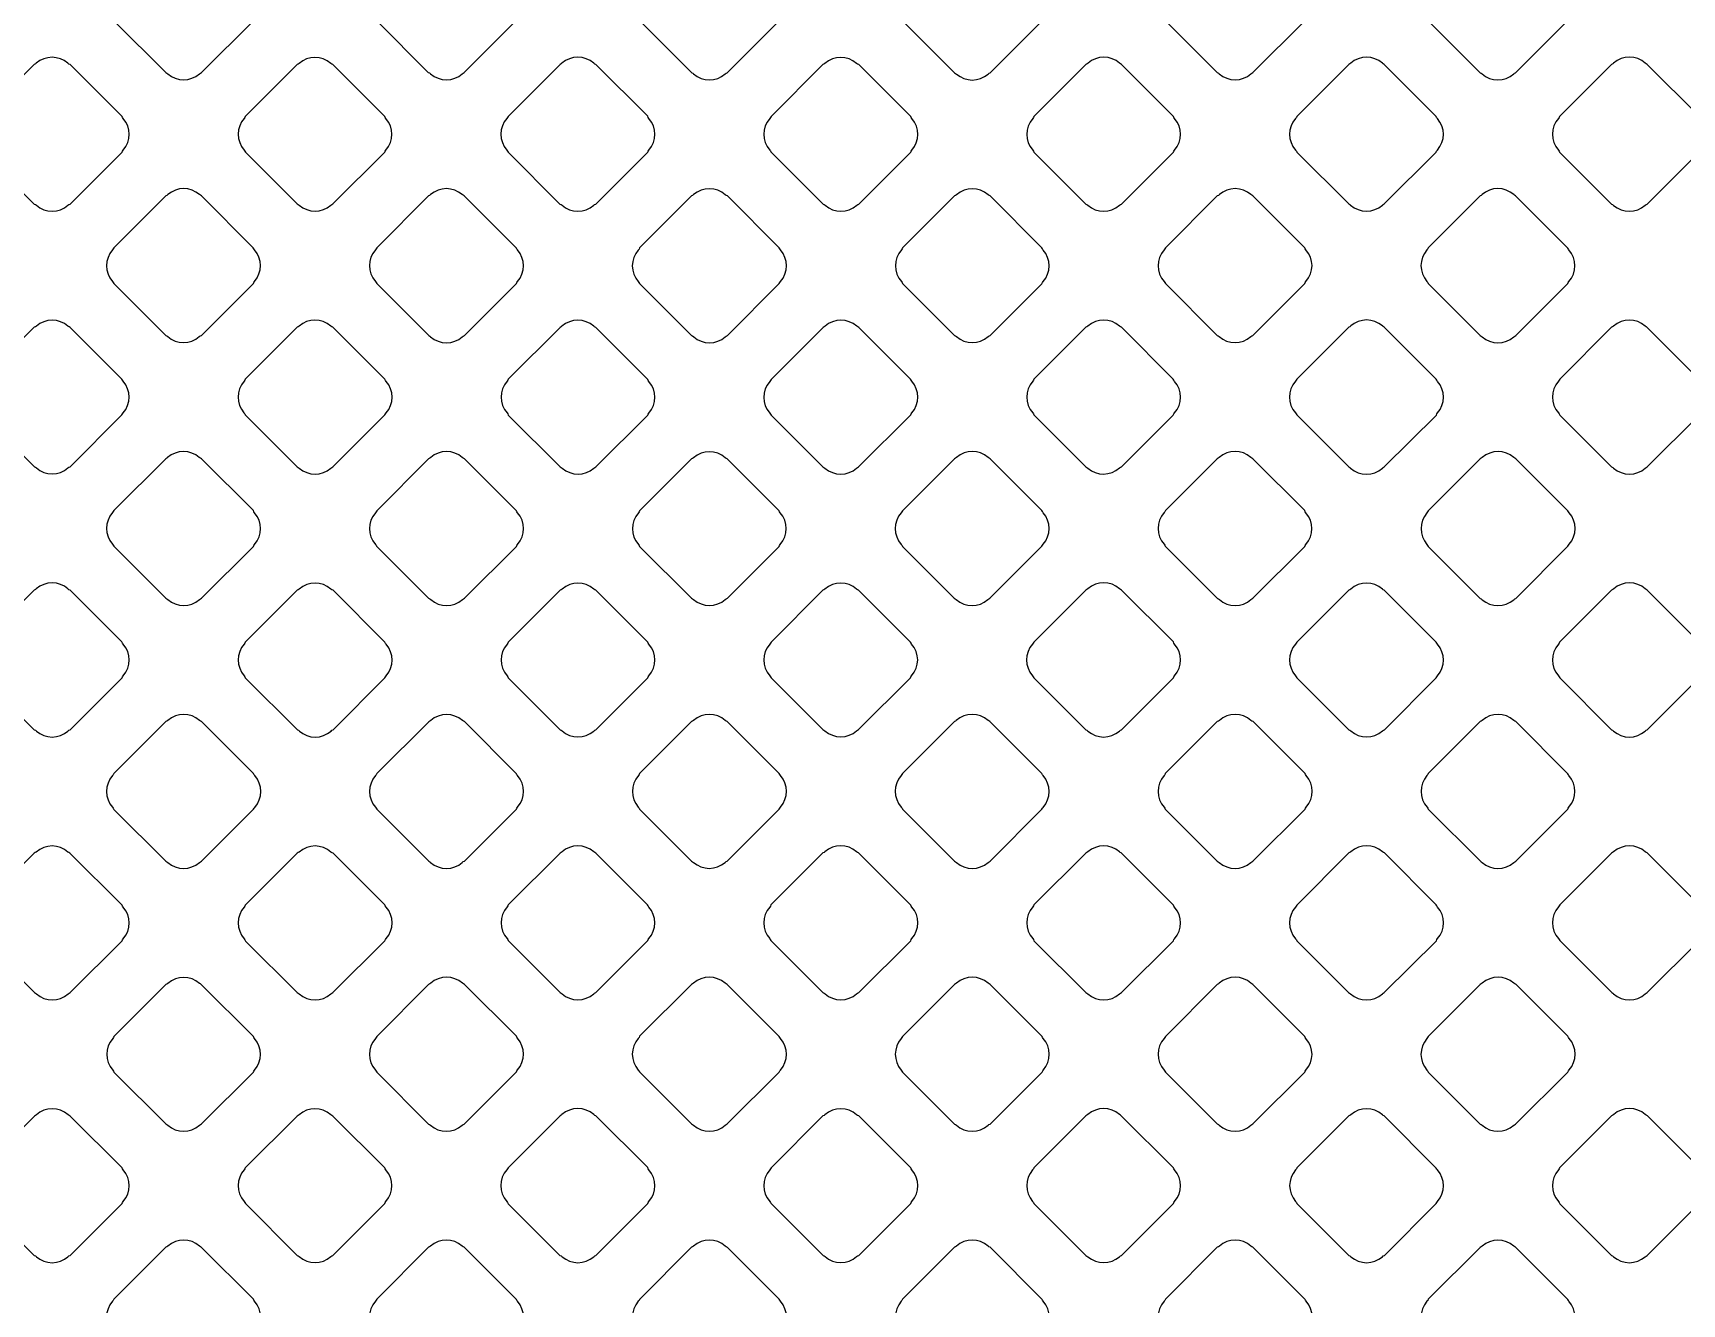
# Model space of a CAD drawing. Extents: x 0 to 248, y 0 to 175.
# Drawn here: x 87.595 to 88.947, y 137.722 to 138.764 of the extents above; entities that cross this region are included whole.
import ezdxf

# ---------------------------------------------------------------- set-up
doc = ezdxf.new("R2010")
doc.units = 0
doc.layers.add('gbr-dxf', color=7, linetype='Continuous')

msp = doc.modelspace()

# ---------------------------------------------------------------- linework, layer by layer
at = {"layer": 'gbr-dxf', "linetype": 'Continuous'}
for points in [[(87.6606, 138.7759, -0.10047), (87.6616, 138.7741), (87.7042, 138.7316, -0.096111), (87.7059, 138.7306, 0.37981), (87.7318, 138.7306, -0.095956), (87.7335, 138.7316), (87.776, 138.774, -0.096332), (87.7769, 138.7757, 0.37981), (87.7769, 138.8017, -0.096723), (87.776, 138.8033), (87.7331, 138.8461, -0.083681), (87.7317, 138.847, 0.379731), (87.7058, 138.847, -0.096458), (87.7041, 138.846), (87.6616, 138.8035, -0.096627), (87.6606, 138.8018, 0.379731)], [(87.8761, 138.7757, -0.095956), (87.8771, 138.774), (87.9194, 138.7317, -0.107817), (87.9213, 138.7306, 0.37981), (87.9473, 138.7306, -0.096625), (87.9489, 138.7316), (87.9915, 138.7742, -0.096111), (87.9925, 138.7759, 0.37981), (87.9925, 138.8018, -0.100399), (87.9915, 138.8036), (87.9491, 138.8459, -0.104691), (87.9473, 138.8469, 0.379731), (87.9214, 138.8469, -0.096723), (87.9197, 138.846), (87.8771, 138.8033, -0.096857), (87.8761, 138.8017, 0.379731)], [(88.0916, 138.7759, -0.087946), (88.0925, 138.7744), (88.1355, 138.7314, -0.083374), (88.1369, 138.7305, 0.379422), (88.1628, 138.7305, -0.096625), (88.1645, 138.7315), (88.2071, 138.7741, -0.096111), (88.208, 138.7758, 0.379451), (88.2081, 138.8017, -0.092029), (88.2071, 138.8033), (88.1644, 138.846, -0.096539), (88.1627, 138.847, 0.379249), (88.1368, 138.847, -0.096458), (88.1351, 138.846), (88.0926, 138.8035, -0.096627), (88.0916, 138.8018, 0.379357)], [(88.3071, 138.7757, -0.092348), (88.3081, 138.7741), (88.3509, 138.7313, -0.088202), (88.3524, 138.7304, 0.37981), (88.3784, 138.7304, -0.095956), (88.38, 138.7314), (88.4227, 138.7741, -0.096332), (88.4237, 138.7758, 0.37981), (88.4237, 138.8017, -0.087784), (88.4228, 138.8032), (88.38, 138.846, -0.092233), (88.3784, 138.847, 0.379731), (88.3524, 138.847, -0.096458), (88.3508, 138.846), (88.3081, 138.8033, -0.096627), (88.3071, 138.8017, 0.379731)], [(88.5228, 138.7757, -0.100399), (88.5238, 138.774), (88.5663, 138.7316, -0.096627), (88.5679, 138.7306, 0.37981), (88.5939, 138.7306, -0.096625), (88.5955, 138.7316), (88.638, 138.774, -0.096111), (88.639, 138.7757, 0.37981), (88.639, 138.8017, -0.096458), (88.638, 138.8033), (88.5954, 138.846, -0.083733), (88.5939, 138.8469, 0.379731), (88.568, 138.8469, -0.096723), (88.5663, 138.8459), (88.5238, 138.8034, -0.096857), (88.5228, 138.8017, 0.379731)], [(88.7382, 138.8017, 0.379249), (88.7382, 138.7757, -0.099964), (88.7392, 138.774), (88.7817, 138.7315, -0.096332), (88.7833, 138.7305, 0.37981), (88.8093, 138.7305, -0.096625), (88.8109, 138.7315), (88.8536, 138.7742, -0.096111), (88.8546, 138.7759, 0.379308), (88.8546, 138.8018, -0.096507), (88.8537, 138.8035), (88.8112, 138.846, -0.10077), (88.8094, 138.847, 0.379112), (88.7835, 138.847, -0.096259), (88.7818, 138.846), (88.7391, 138.8033, -0.096539)], [(87.5528, 138.6681, -0.100402), (87.5538, 138.6664), (87.5964, 138.6238, -0.096328), (87.5981, 138.6228, 0.379422), (87.624, 138.6228, -0.095956), (87.6257, 138.6238), (87.6683, 138.6664, -0.096332), (87.6693, 138.668, 0.379451), (87.6693, 138.694, -0.096614), (87.6683, 138.6956), (87.6257, 138.7382, -0.100442), (87.6239, 138.7392, 0.379249), (87.598, 138.7392, -0.096723), (87.5964, 138.7382), (87.5538, 138.6957, -0.096857), (87.5528, 138.6941, 0.379357)], [(87.7685, 138.6681, -0.103917), (87.7695, 138.6663), (87.8119, 138.6239, -0.10046), (87.8136, 138.6229, 0.37981), (87.8395, 138.6229, -0.096625), (87.8412, 138.6239), (87.8837, 138.6664, -0.096111), (87.8847, 138.668, 0.37981), (87.8847, 138.694, -0.09253), (87.8837, 138.6956), (87.8411, 138.7381, -0.096627), (87.8395, 138.7391, 0.379731), (87.8135, 138.7391, -0.096723), (87.8119, 138.7381), (87.7694, 138.6957, -0.096857), (87.7685, 138.694, 0.379731)], [(87.9838, 138.6681, -0.107922), (87.9849, 138.6662), (88.0273, 138.6238, -0.103673), (88.0291, 138.6228, 0.37889), (88.055, 138.6228, -0.096117), (88.0567, 138.6237), (88.0994, 138.6664, -0.095895), (88.1003, 138.668, 0.379201), (88.1003, 138.694, -0.104392), (88.0993, 138.6958), (88.0569, 138.7382, -0.107961), (88.055, 138.7392, 0.379731), (88.029, 138.7392, -0.096458), (88.0274, 138.7382), (87.9848, 138.6957, -0.096627), (87.9839, 138.694, 0.3795)], [(88.1994, 138.668, -0.083636), (88.2003, 138.6666), (88.2431, 138.6238, -0.096539), (88.2448, 138.6228, 0.379201), (88.2707, 138.6228, -0.095956), (88.2724, 138.6238), (88.3149, 138.6663, -0.096332), (88.3158, 138.6679, 0.379308), (88.3159, 138.6939, -0.095968), (88.3149, 138.6955), (88.2723, 138.7381, -0.100093), (88.2705, 138.7391, 0.37947), (88.2446, 138.7391, -0.096723), (88.2429, 138.7381), (88.2004, 138.6956, -0.096857), (88.1994, 138.694, 0.3795)], [(88.415, 138.6679, -0.096458), (88.416, 138.6663), (88.4585, 138.6237, -0.092289), (88.4601, 138.6228, 0.37981), (88.4861, 138.6228, -0.096625), (88.4877, 138.6237), (88.5303, 138.6663, -0.096111), (88.5313, 138.668, 0.37981), (88.5313, 138.694, -0.100399), (88.5303, 138.6957), (88.4877, 138.7383, -0.088207), (88.4862, 138.7392, 0.379731), (88.4603, 138.7392, -0.096723), (88.4586, 138.7382), (88.416, 138.6955, -0.096857), (88.415, 138.6939, 0.379731)], [(88.6305, 138.668, -0.10047), (88.6315, 138.6663), (88.674, 138.6239, -0.096111), (88.6756, 138.6229, 0.37981), (88.7016, 138.6229, -0.095956), (88.7032, 138.6239), (88.7457, 138.6663, -0.096332), (88.7467, 138.668, 0.37981), (88.7467, 138.694, -0.096723), (88.7457, 138.6956), (88.703, 138.7383, -0.083681), (88.7016, 138.7392, 0.379731), (88.6757, 138.7392, -0.096458), (88.674, 138.7382), (88.6315, 138.6957, -0.096627), (88.6305, 138.694, 0.379731)], [(88.8459, 138.6681, -0.103582), (88.8469, 138.6663), (88.8894, 138.6237, -0.100401), (88.8912, 138.6227, 0.379422), (88.9171, 138.6228, -0.095956), (88.9188, 138.6237), (88.9614, 138.6663, -0.096332), (88.9624, 138.668, 0.37981), (88.9624, 138.694, -0.108361), (88.9613, 138.6958), (88.9188, 138.7383, -0.096857), (88.9172, 138.7393, 0.379357), (88.8912, 138.7393, -0.096507), (88.8896, 138.7383), (88.8469, 138.6956, -0.096527), (88.8459, 138.694, 0.379)], [(87.6606, 138.5603, -0.096261), (87.6616, 138.5586), (87.7042, 138.516, -0.092398), (87.7058, 138.5151, 0.379465), (87.7317, 138.5151, -0.096625), (87.7334, 138.5161), (87.776, 138.5587, -0.096111), (87.7769, 138.5603, 0.37981), (87.7769, 138.5863, -0.100399), (87.7759, 138.588), (87.7334, 138.6306, -0.088207), (87.7319, 138.6315, 0.379731), (87.7059, 138.6315, -0.096723), (87.7042, 138.6305), (87.6616, 138.5879, -0.096627), (87.6606, 138.5862, 0.379297)], [(87.8761, 138.5603, -0.096625), (87.8771, 138.5587), (87.9198, 138.516, -0.092233), (87.9213, 138.515, 0.37981), (87.9473, 138.515, -0.095956), (87.949, 138.516), (87.9916, 138.5586, -0.096332), (87.9925, 138.5602, 0.37981), (87.9925, 138.5862, -0.084073), (87.9916, 138.5876), (87.9487, 138.6305, -0.088334), (87.9472, 138.6315, 0.379731), (87.9213, 138.6315, -0.096458), (87.9196, 138.6305), (87.8771, 138.5879, -0.096627), (87.8761, 138.5863, 0.379731)], [(88.0916, 138.5602, -0.095866), (88.0925, 138.5586), (88.1351, 138.516, -0.10771), (88.137, 138.515, 0.379422), (88.1629, 138.515, -0.095956), (88.1646, 138.516), (88.2072, 138.5586, -0.096332), (88.2081, 138.5602, 0.37981), (88.2081, 138.5862, -0.10047), (88.2071, 138.5879), (88.1647, 138.6304, -0.10399), (88.1629, 138.6314, 0.379357), (88.1369, 138.6315, -0.096507), (88.1353, 138.6305), (88.0926, 138.5878, -0.096527), (88.0916, 138.5861, 0.379)], [(88.3073, 138.5602, -0.09253), (88.3082, 138.5586), (88.3509, 138.516, -0.088207), (88.3524, 138.5151, 0.37981), (88.3784, 138.5151, -0.096625), (88.38, 138.516), (88.4225, 138.5585, -0.096111), (88.4235, 138.5602, 0.37981), (88.4235, 138.5861, -0.104293), (88.4225, 138.5879), (88.38, 138.6304, -0.092289), (88.3784, 138.6314, 0.379731), (88.3525, 138.6314, -0.096723), (88.3508, 138.6304), (88.3083, 138.5878, -0.096857), (88.3073, 138.5862, 0.379731)], [(88.5227, 138.5602, -0.096625), (88.5237, 138.5586), (88.5662, 138.516, -0.092233), (88.5678, 138.5151, 0.37981), (88.5938, 138.5151, -0.095956), (88.5954, 138.516), (88.638, 138.5587, -0.096332), (88.639, 138.5603, 0.37981), (88.639, 138.5863, -0.10047), (88.638, 138.588), (88.5954, 138.6306, -0.088202), (88.5939, 138.6315, 0.379731), (88.568, 138.6315, -0.096458), (88.5663, 138.6305), (88.5237, 138.5878, -0.096627), (88.5227, 138.5862, 0.379731)], [(88.7382, 138.5603, -0.096625), (88.7392, 138.5587), (88.7819, 138.516, -0.092233), (88.7834, 138.515, 0.37981), (88.8094, 138.515, -0.095956), (88.811, 138.516), (88.8536, 138.5586, -0.096332), (88.8546, 138.5602, 0.37981), (88.8546, 138.5862, -0.084073), (88.8537, 138.5876), (88.8108, 138.6305, -0.088334), (88.8093, 138.6315, 0.379731), (88.7833, 138.6315, -0.096458), (88.7817, 138.6305), (88.7392, 138.5879, -0.096627), (88.7382, 138.5863, 0.379731)], [(87.5529, 138.4785, 0.37947), (87.5529, 138.4525, -0.096458), (87.5539, 138.4509), (87.5965, 138.4083, -0.092289), (87.5981, 138.4074, 0.37981), (87.624, 138.4074, -0.096625), (87.6257, 138.4084), (87.6682, 138.4509, -0.096111), (87.6692, 138.4525, 0.379308), (87.6692, 138.4785, -0.100402), (87.6682, 138.4802), (87.6258, 138.5226, -0.104354), (87.624, 138.5236, 0.379), (87.5981, 138.5236, -0.09601), (87.5964, 138.5227), (87.5539, 138.4802, -0.096527)], [(87.7683, 138.4526, -0.100082), (87.7693, 138.4509), (87.812, 138.4082, -0.095895), (87.8136, 138.4073, 0.379011), (87.8395, 138.4073, -0.09601), (87.8412, 138.4082), (87.8838, 138.4509, -0.096227), (87.8848, 138.4525, 0.378952), (87.8848, 138.4784, -0.095968), (87.8838, 138.4801), (87.8412, 138.5227, -0.10077), (87.8395, 138.5237, 0.37947), (87.8135, 138.5237, -0.096458), (87.8119, 138.5227), (87.7693, 138.4802, -0.096857), (87.7684, 138.4785, 0.379297)], [(87.984, 138.4525, -0.104392), (87.985, 138.4508), (88.0275, 138.4083, -0.100151), (88.0292, 138.4073, 0.37981), (88.0552, 138.4073, -0.095956), (88.0568, 138.4082), (88.0993, 138.4507, -0.096332), (88.1003, 138.4524, 0.37981), (88.1003, 138.4783, -0.092523), (88.0993, 138.4799), (88.0567, 138.5226, -0.096857), (88.055, 138.5236, 0.379731), (88.029, 138.5236, -0.096458), (88.0274, 138.5226), (87.985, 138.4802, -0.096627), (87.984, 138.4785, 0.379731)], [(88.1994, 138.4523, -0.095956), (88.2004, 138.4507), (88.2428, 138.4083, -0.107817), (88.2446, 138.4073, 0.37981), (88.2706, 138.4073, -0.096625), (88.2722, 138.4083), (88.3149, 138.4509, -0.096111), (88.3158, 138.4525, 0.37981), (88.3158, 138.4785, -0.100399), (88.3148, 138.4802), (88.2725, 138.5226, -0.104691), (88.2707, 138.5236, 0.379731), (88.2447, 138.5236, -0.096723), (88.2431, 138.5226), (88.2004, 138.48, -0.096857), (88.1994, 138.4783, 0.379731)], [(88.415, 138.4525, -0.092052), (88.4159, 138.451), (88.4586, 138.4083, -0.087865), (88.4601, 138.4073, 0.379422), (88.4861, 138.4074, -0.096625), (88.4877, 138.4083), (88.5302, 138.4508, -0.096111), (88.5312, 138.4525, 0.379451), (88.5312, 138.4784, -0.104473), (88.5302, 138.4802), (88.4877, 138.5227, -0.092187), (88.4861, 138.5237, 0.379249), (88.4602, 138.5237, -0.096458), (88.4585, 138.5227), (88.416, 138.4801, -0.096627), (88.415, 138.4785, 0.379357)], [(88.6304, 138.4525, -0.096625), (88.6314, 138.4509), (88.6741, 138.4082, -0.092233), (88.6756, 138.4072, 0.37981), (88.7016, 138.4072, -0.095956), (88.7032, 138.4082), (88.7459, 138.4508, -0.096332), (88.7468, 138.4525, 0.37981), (88.7468, 138.4784, -0.10047), (88.7458, 138.4802), (88.7031, 138.5229, -0.088202), (88.7016, 138.5238, 0.379731), (88.6757, 138.5238, -0.096458), (88.674, 138.5228), (88.6314, 138.4801, -0.096627), (88.6304, 138.4785, 0.379731)], [(88.846, 138.4525, -0.100588), (88.847, 138.4508), (88.8896, 138.4082, -0.096539), (88.8912, 138.4073, 0.378934), (88.9172, 138.4073, -0.095612), (88.9188, 138.4082), (88.9614, 138.4508, -0.095701), (88.9623, 138.4524, 0.378847), (88.9623, 138.4783, -0.096614), (88.9613, 138.48), (88.9185, 138.5228, -0.083549), (88.9171, 138.5237, 0.379249), (88.8912, 138.5237, -0.096723), (88.8895, 138.5227), (88.847, 138.4801, -0.096857), (88.846, 138.4785, 0.3795)], [(87.6606, 138.3449, -0.096625), (87.6616, 138.3432), (87.7043, 138.3005, -0.092233), (87.7059, 138.2996, 0.379308), (87.7318, 138.2995, -0.09601), (87.7335, 138.3005), (87.776, 138.3431, -0.096227), (87.777, 138.3447, 0.378952), (87.777, 138.3706, -0.100076), (87.776, 138.3724), (87.7335, 138.4149, -0.104354), (87.7317, 138.4159, 0.37947), (87.7057, 138.4159, -0.096723), (87.7041, 138.4149), (87.6616, 138.3725, -0.096627), (87.6606, 138.3708, 0.379731)], [(87.8761, 138.3447, -0.087916), (87.877, 138.3432), (87.9197, 138.3005, -0.100401), (87.9215, 138.2995, 0.379422), (87.9474, 138.2995, -0.095956), (87.9491, 138.3005), (87.9917, 138.3431, -0.096332), (87.9926, 138.3447, 0.379451), (87.9926, 138.3707, -0.09221), (87.9917, 138.3722), (87.949, 138.415, -0.096195), (87.9473, 138.4159, 0.379249), (87.9214, 138.4159, -0.096723), (87.9197, 138.4149), (87.8771, 138.3723, -0.096857), (87.8761, 138.3706, 0.379357)], [(88.0917, 138.3446, -0.091954), (88.0927, 138.3431), (88.1351, 138.3006, -0.104264), (88.1369, 138.2996, 0.37981), (88.1629, 138.2996, -0.096625), (88.1646, 138.3006), (88.207, 138.3431, -0.096111), (88.208, 138.3447, 0.37981), (88.208, 138.3707, -0.088014), (88.2071, 138.3722), (88.1644, 138.4148, -0.092289), (88.1629, 138.4158, 0.379731), (88.1369, 138.4158, -0.096723), (88.1352, 138.4148), (88.0927, 138.3723, -0.096857), (88.0917, 138.3706, 0.379731)], [(88.3072, 138.3447, -0.103999), (88.3082, 138.3429), (88.3506, 138.3005, -0.099849), (88.3523, 138.2995, 0.37889), (88.3782, 138.2995, -0.096117), (88.3799, 138.3005), (88.4225, 138.3432, -0.095895), (88.4235, 138.3448, 0.379201), (88.4235, 138.3707, -0.108153), (88.4224, 138.3726), (88.3801, 138.415, -0.096111), (88.3784, 138.416, 0.379731), (88.3525, 138.416, -0.096458), (88.3508, 138.415), (88.3081, 138.3723, -0.096627), (88.3072, 138.3707, 0.3795)], [(88.5227, 138.3448, -0.092029), (88.5236, 138.3433), (88.5665, 138.3004, -0.087648), (88.568, 138.2995, 0.379201), (88.5939, 138.2995, -0.095956), (88.5955, 138.3005), (88.638, 138.343, -0.096332), (88.639, 138.3447, 0.379308), (88.639, 138.3706, -0.103956), (88.638, 138.3724), (88.5954, 138.415, -0.092398), (88.5938, 138.416, 0.37947), (88.5679, 138.416, -0.096723), (88.5662, 138.415), (88.5237, 138.3724, -0.096857), (88.5227, 138.3708, 0.3795)], [(88.7382, 138.3706, 0.379249), (88.7382, 138.3447, -0.092348), (88.7391, 138.3431), (88.7819, 138.3004, -0.088202), (88.7834, 138.2994, 0.379511), (88.8093, 138.2994, -0.096265), (88.811, 138.3004), (88.8537, 138.3432, -0.095701), (88.8547, 138.3448, 0.378608), (88.8547, 138.3707, -0.087715), (88.8538, 138.3722), (88.811, 138.415, -0.092398), (88.8094, 138.4159, 0.379112), (88.7835, 138.4159, -0.096614), (88.7818, 138.415), (88.7391, 138.3723, -0.096195)], [(87.5528, 138.237, -0.108153), (87.5539, 138.2352), (87.5963, 138.1928, -0.10399), (87.5981, 138.1917, 0.37981), (87.624, 138.1917, -0.095956), (87.6257, 138.1927), (87.6683, 138.2353, -0.096332), (87.6693, 138.237, 0.37981), (87.6693, 138.2629, -0.104392), (87.6682, 138.2647), (87.6258, 138.3071, -0.107961), (87.624, 138.3082, 0.379731), (87.598, 138.3082, -0.096458), (87.5964, 138.3072), (87.5538, 138.2646, -0.096627), (87.5528, 138.263, 0.379731)], [(87.7685, 138.237, -0.096625), (87.7694, 138.2354), (87.8121, 138.1927, -0.092233), (87.8137, 138.1917, 0.37981), (87.8397, 138.1917, -0.095956), (87.8413, 138.1927), (87.8838, 138.2352, -0.096627), (87.8848, 138.2369, 0.379237), (87.8848, 138.2628, -0.100093), (87.8838, 138.2645), (87.8413, 138.3071, -0.103868), (87.8395, 138.3081, 0.379605), (87.8136, 138.3081, -0.096458), (87.8119, 138.3071), (87.7694, 138.2646, -0.096627), (87.7685, 138.263, 0.379731)], [(87.984, 138.237, -0.100076), (87.985, 138.2352), (88.0275, 138.1927, -0.096227), (88.0291, 138.1918, 0.378952), (88.0551, 138.1917, -0.095866), (88.0567, 138.1927), (88.0993, 138.2354, -0.096227), (88.1003, 138.237, 0.379422), (88.1003, 138.2629, -0.096458), (88.0993, 138.2646), (88.0569, 138.3071, -0.100824), (88.0551, 138.3081, 0.379731), (88.0292, 138.3081, -0.096723), (88.0275, 138.3071), (87.985, 138.2646, -0.096627), (87.984, 138.2629, 0.379357)], [(88.1994, 138.237, -0.092348), (88.2004, 138.2354), (88.2428, 138.1929, -0.10399), (88.2446, 138.1919, 0.37981), (88.2706, 138.1919, -0.095956), (88.2722, 138.1929), (88.3147, 138.2354, -0.096332), (88.3157, 138.237, 0.37981), (88.3157, 138.263, -0.088442), (88.3148, 138.2645), (88.2721, 138.3071, -0.092898), (88.2706, 138.3081, 0.379731), (88.2446, 138.3081, -0.096458), (88.2429, 138.3071), (88.2004, 138.2646, -0.096627), (88.1994, 138.2629, 0.379731)], [(88.4148, 138.237, -0.103582), (88.4159, 138.2352), (88.4584, 138.1927, -0.100401), (88.4601, 138.1917, 0.379422), (88.4861, 138.1917, -0.095956), (88.4877, 138.1927), (88.5303, 138.2353, -0.096332), (88.5313, 138.237, 0.37981), (88.5313, 138.2629, -0.108153), (88.5303, 138.2648), (88.4878, 138.3073, -0.096111), (88.4861, 138.3083, 0.379357), (88.4602, 138.3083, -0.096507), (88.4585, 138.3073), (88.4158, 138.2646, -0.096527), (88.4148, 138.263, 0.379)], [(88.6305, 138.237, -0.09253), (88.6315, 138.2354), (88.6742, 138.1927, -0.088207), (88.6757, 138.1918, 0.379511), (88.7017, 138.1918, -0.095612), (88.7033, 138.1927), (88.7458, 138.2353, -0.0952), (88.7468, 138.2369, 0.379169), (88.7468, 138.2628, -0.104293), (88.7457, 138.2646), (88.7032, 138.3072, -0.092289), (88.7016, 138.3081, 0.379731), (88.6757, 138.3081, -0.096723), (88.674, 138.3072), (88.6315, 138.2646, -0.096857), (88.6305, 138.263, 0.379731)], [(88.846, 138.2629, 0.379206), (88.846, 138.2369, -0.096625), (88.847, 138.2353), (88.8896, 138.1927, -0.092233), (88.8911, 138.1917, 0.37981), (88.9171, 138.1917, -0.095956), (88.9188, 138.1927), (88.9614, 138.2353, -0.096332), (88.9624, 138.237, 0.37981), (88.9624, 138.2629, -0.10047), (88.9613, 138.2646), (88.9187, 138.3073, -0.088202), (88.9172, 138.3082, 0.379523), (88.8913, 138.3082, -0.096117), (88.8896, 138.3072), (88.8469, 138.2645, -0.096092)], [(87.6606, 138.1292, -0.104392), (87.6616, 138.1274), (87.7041, 138.0849, -0.100151), (87.7059, 138.0839, 0.37981), (87.7318, 138.0839, -0.095956), (87.7335, 138.0849), (87.7761, 138.1275, -0.096332), (87.7771, 138.1291, 0.37981), (87.7771, 138.1551, -0.108153), (87.776, 138.157), (87.7335, 138.1995, -0.096111), (87.7319, 138.2004, 0.379731), (87.7059, 138.2004, -0.096458), (87.7043, 138.1995), (87.6616, 138.1568, -0.096627), (87.6606, 138.1551, 0.379731)], [(87.8762, 138.1292, -0.088014), (87.8771, 138.1277), (87.9199, 138.0849, -0.083733), (87.9213, 138.084, 0.37981), (87.9473, 138.084, -0.096625), (87.949, 138.085), (87.9916, 138.1276, -0.096857), (87.9926, 138.1292, 0.379237), (87.9926, 138.1552, -0.092052), (87.9916, 138.1567), (87.949, 138.1994, -0.096423), (87.9474, 138.2003, 0.379605), (87.9214, 138.2003, -0.096458), (87.9198, 138.1993), (87.8772, 138.1568, -0.096857), (87.8762, 138.1551, 0.379731)], [(88.0916, 138.1292, -0.091768), (88.0926, 138.1277), (88.1353, 138.0849, -0.087737), (88.1368, 138.084, 0.379011), (88.1627, 138.084, -0.09601), (88.1644, 138.085), (88.2071, 138.1277, -0.096227), (88.2081, 138.1293, 0.378952), (88.2081, 138.1553, -0.087946), (88.2072, 138.1568), (88.1644, 138.1995, -0.092456), (88.1629, 138.2004, 0.37947), (88.1369, 138.2004, -0.096458), (88.1353, 138.1994), (88.0926, 138.1568, -0.096857), (88.0917, 138.1552, 0.379297)], [(88.3072, 138.1293, -0.10047), (88.3082, 138.1276), (88.3508, 138.085, -0.096111), (88.3524, 138.084, 0.37981), (88.3784, 138.084, -0.095956), (88.38, 138.085), (88.4225, 138.1275, -0.096332), (88.4235, 138.1291, 0.37981), (88.4235, 138.1551, -0.096723), (88.4225, 138.1568), (88.3797, 138.1996, -0.083681), (88.3783, 138.2004, 0.379731), (88.3523, 138.2004, -0.096458), (88.3507, 138.1995), (88.3081, 138.1569, -0.096627), (88.3072, 138.1553, 0.379731)], [(88.5226, 138.1292, -0.099534), (88.5236, 138.1275), (88.5662, 138.0849, -0.095997), (88.5679, 138.0839, 0.378309), (88.5938, 138.0839, -0.095883), (88.5954, 138.0849), (88.6382, 138.1277, -0.095602), (88.6392, 138.1293, 0.379163), (88.6392, 138.1552, -0.096625), (88.6382, 138.1569), (88.5956, 138.1994, -0.100151), (88.5939, 138.2004, 0.379357), (88.568, 138.2004, -0.096507), (88.5663, 138.1995), (88.5236, 138.1568, -0.096527), (88.5226, 138.1551, 0.379083)], [(88.7382, 138.1552, 0.379206), (88.7383, 138.1292, -0.088014), (88.7392, 138.1277), (88.782, 138.0849, -0.083733), (88.7834, 138.084, 0.37981), (88.8094, 138.084, -0.096625), (88.811, 138.085), (88.8536, 138.1276, -0.096111), (88.8546, 138.1292, 0.37981), (88.8546, 138.1552, -0.09253), (88.8537, 138.1567), (88.811, 138.1994, -0.096627), (88.8094, 138.2003, 0.379523), (88.7834, 138.2004, -0.096475), (88.7818, 138.1994), (88.7392, 138.1568, -0.096509)], [(87.5529, 138.0215, -0.104392), (87.554, 138.0197), (87.5965, 137.9772, -0.100151), (87.5982, 137.9762, 0.37981), (87.6241, 137.9762, -0.095956), (87.6258, 137.9772), (87.6683, 138.0197, -0.096332), (87.6693, 138.0213, 0.37981), (87.6693, 138.0473, -0.092348), (87.6683, 138.0489), (87.6256, 138.0916, -0.096111), (87.624, 138.0925, 0.379731), (87.598, 138.0925, -0.096458), (87.5964, 138.0916), (87.5539, 138.0491, -0.096627), (87.5529, 138.0475, 0.379731)], [(87.7685, 138.0214, -0.108195), (87.7695, 138.0195), (87.8118, 137.9773, -0.104691), (87.8136, 137.9762, 0.37981), (87.8395, 137.9762, -0.096625), (87.8412, 137.9772), (87.8838, 138.0198, -0.096111), (87.8848, 138.0215, 0.37981), (87.8848, 138.0474, -0.104293), (87.8837, 138.0492), (87.8415, 138.0915, -0.108174), (87.8396, 138.0925, 0.379731), (87.8136, 138.0925, -0.096723), (87.812, 138.0916), (87.7694, 138.049, -0.096857), (87.7685, 138.0474, 0.379731)], [(87.984, 138.0215, -0.096625), (87.985, 138.0199), (88.0275, 137.9773, -0.092233), (88.0291, 137.9763, 0.379308), (88.055, 137.9763, -0.09601), (88.0567, 137.9773), (88.0993, 138.0199, -0.096227), (88.1002, 138.0215, 0.378952), (88.1002, 138.0474, -0.100076), (88.0992, 138.0492), (88.0568, 138.0916, -0.104354), (88.055, 138.0926, 0.37947), (88.0291, 138.0926, -0.096723), (88.0274, 138.0916), (87.985, 138.0491, -0.096627), (87.984, 138.0475, 0.379731)], [(88.1993, 138.0215, -0.087881), (88.2002, 138.02), (88.243, 137.9773, -0.100401), (88.2447, 137.9763, 0.379465), (88.2706, 137.9763, -0.095956), (88.2723, 137.9773), (88.3149, 138.0198, -0.096332), (88.3158, 138.0215, 0.379451), (88.3159, 138.0474, -0.09221), (88.3149, 138.049), (88.2722, 138.0917, -0.096539), (88.2705, 138.0927, 0.378939), (88.2446, 138.0927, -0.096614), (88.243, 138.0917), (88.2003, 138.0491, -0.096539), (88.1993, 138.0474, 0.378645)], [(88.415, 138.0215, -0.100032), (88.416, 138.0198), (88.4585, 137.9772, -0.096092), (88.4602, 137.9762, 0.378825), (88.4861, 137.9762, -0.095883), (88.4877, 137.9772), (88.5303, 138.0198, -0.095602), (88.5313, 138.0214, 0.378847), (88.5313, 138.0473, -0.096614), (88.5303, 138.049), (88.4875, 138.0918, -0.083549), (88.4861, 138.0926, 0.379249), (88.4602, 138.0926, -0.096723), (88.4585, 138.0916), (88.416, 138.0491, -0.096857), (88.415, 138.0475, 0.379762)], [(88.6304, 138.0474, 0.379249), (88.6305, 138.0214, -0.103917), (88.6315, 138.0196), (88.6739, 137.9772, -0.10046), (88.6756, 137.9762, 0.379451), (88.7016, 137.9762, -0.096117), (88.7032, 137.9772), (88.7459, 138.0198, -0.095895), (88.7469, 138.0215, 0.379201), (88.7468, 138.0474, -0.108153), (88.7458, 138.0493), (88.7034, 138.0917, -0.096111), (88.7017, 138.0927, 0.3795), (88.6758, 138.0927, -0.096475), (88.6741, 138.0917), (88.6314, 138.049, -0.096527)], [(88.846, 138.0215, -0.09253), (88.847, 138.0199), (88.8897, 137.9772, -0.088202), (88.8912, 137.9762, 0.379511), (88.9172, 137.9762, -0.096265), (88.9188, 137.9772), (88.9614, 138.0198, -0.0953), (88.9623, 138.0214, 0.379169), (88.9623, 138.0473, -0.104765), (88.9613, 138.0491), (88.9187, 138.0917, -0.092289), (88.9172, 138.0926, 0.379731), (88.8912, 138.0926, -0.096723), (88.8895, 138.0916), (88.847, 138.0491, -0.096857), (88.846, 138.0475, 0.379731)], [(87.6607, 137.9137, -0.099964), (87.6617, 137.9119), (87.7042, 137.8695, -0.096332), (87.7059, 137.8685, 0.37981), (87.7318, 137.8685, -0.096625), (87.7335, 137.8695), (87.776, 137.912, -0.096111), (87.7769, 137.9136, 0.37981), (87.7769, 137.9396, -0.096458), (87.776, 137.9412), (87.7333, 137.9839, -0.083733), (87.7319, 137.9848, 0.379731), (87.7059, 137.9848, -0.096723), (87.7042, 137.9838), (87.6617, 137.9413, -0.096857), (87.6607, 137.9396, 0.379731)], [(87.8761, 137.9136, -0.10047), (87.8771, 137.9119), (87.9196, 137.8694, -0.096111), (87.9212, 137.8685, 0.37981), (87.9472, 137.8685, -0.095956), (87.9488, 137.8694), (87.9916, 137.9122, -0.096332), (87.9925, 137.9138, 0.37981), (87.9925, 137.9398, -0.096625), (87.9916, 137.9414), (87.9491, 137.9839, -0.100151), (87.9474, 137.9849, 0.379731), (87.9214, 137.9849, -0.096458), (87.9197, 137.9839), (87.8771, 137.9413, -0.096627), (87.8761, 137.9396, 0.379731)], [(88.0916, 137.9137, -0.083317), (88.0925, 137.9123), (88.1353, 137.8695, -0.096111), (88.1369, 137.8685, 0.379451), (88.1629, 137.8685, -0.096157), (88.1645, 137.8695), (88.2071, 137.9121, -0.095602), (88.2081, 137.9137, 0.378779), (88.2081, 137.9396, -0.095862), (88.2071, 137.9413), (88.1645, 137.9839, -0.100401), (88.1628, 137.9849, 0.37947), (88.1368, 137.9849, -0.096458), (88.1352, 137.9839), (88.0926, 137.9414, -0.096627), (88.0916, 137.9397, 0.379731)], [(88.3072, 137.9137, -0.092052), (88.3081, 137.9121), (88.3509, 137.8694, -0.087639), (88.3524, 137.8684, 0.379191), (88.3783, 137.8684, -0.096265), (88.38, 137.8694), (88.4227, 137.9121, -0.096206), (88.4237, 137.9138, 0.379201), (88.4236, 137.9397, -0.088014), (88.4227, 137.9412), (88.38, 137.9839, -0.092289), (88.3784, 137.9849, 0.379731), (88.3524, 137.9849, -0.096723), (88.3508, 137.9839), (88.3082, 137.9413, -0.096627), (88.3072, 137.9396, 0.379357)], [(88.5227, 137.9137, -0.099643), (88.5237, 137.912), (88.5663, 137.8695, -0.096227), (88.5679, 137.8685, 0.379422), (88.5939, 137.8685, -0.095956), (88.5955, 137.8695), (88.638, 137.912, -0.096332), (88.639, 137.9136, 0.379451), (88.639, 137.9396, -0.096614), (88.638, 137.9412), (88.5953, 137.984, -0.083024), (88.5939, 137.9849, 0.37903), (88.5679, 137.9849, -0.096475), (88.5663, 137.9839), (88.5237, 137.9413, -0.096605), (88.5227, 137.9397, 0.378645)], [(88.7382, 137.9396, 0.379411), (88.7382, 137.9136, -0.100266), (88.7392, 137.9119), (88.7817, 137.8694, -0.096423), (88.7834, 137.8684, 0.378825), (88.8093, 137.8684, -0.095862), (88.8109, 137.8693), (88.8537, 137.9121, -0.095701), (88.8547, 137.9138, 0.379169), (88.8547, 137.9397, -0.096458), (88.8537, 137.9414), (88.8112, 137.9839, -0.100499), (88.8094, 137.9849, 0.379357), (88.7835, 137.9849, -0.096507), (88.7818, 137.9839), (88.7391, 137.9412, -0.096527)], [(87.5529, 137.8059, -0.099964), (87.5539, 137.8041), (87.5964, 137.7617, -0.096332), (87.5981, 137.7607, 0.37981), (87.624, 137.7607, -0.096625), (87.6257, 137.7617), (87.6683, 137.8043, -0.096111), (87.6693, 137.8059, 0.37981), (87.6693, 137.8319, -0.096458), (87.6683, 137.8336), (87.6258, 137.876, -0.100824), (87.6241, 137.877, 0.379731), (87.5981, 137.877, -0.096723), (87.5965, 137.876), (87.5539, 137.8335, -0.096857), (87.5529, 137.8318, 0.379731)], [(87.7684, 137.806, -0.103999), (87.7695, 137.8042), (87.8119, 137.7618, -0.099849), (87.8136, 137.7608, 0.37889), (87.8395, 137.7608, -0.096117), (87.8412, 137.7618), (87.8837, 137.8043, -0.095895), (87.8847, 137.806, 0.379201), (87.8847, 137.8319, -0.092348), (87.8837, 137.8335), (87.8411, 137.876, -0.096111), (87.8395, 137.877, 0.379731), (87.8135, 137.877, -0.096458), (87.8119, 137.876), (87.7694, 137.8336, -0.096627), (87.7685, 137.832, 0.3795)], [(87.9838, 137.806, -0.108153), (87.9849, 137.8041), (88.0273, 137.7617, -0.10399), (88.0291, 137.7607, 0.37981), (88.0551, 137.7607, -0.095956), (88.0567, 137.7617), (88.0993, 137.8043, -0.096332), (88.1003, 137.8059, 0.37981), (88.1003, 137.8319, -0.104392), (88.0993, 137.8337), (88.0569, 137.8761, -0.107961), (88.055, 137.8772, 0.379731), (88.029, 137.8772, -0.096458), (88.0274, 137.8762), (87.9848, 137.8336, -0.096627), (87.9838, 137.832, 0.379731)], [(88.1994, 137.8059, -0.083636), (88.2003, 137.8045), (88.2431, 137.7617, -0.096539), (88.2447, 137.7608, 0.379058), (88.2706, 137.7608, -0.096333), (88.2723, 137.7618), (88.3149, 137.8043, -0.095701), (88.3159, 137.806, 0.378547), (88.3158, 137.8319, -0.096355), (88.3149, 137.8335), (88.2723, 137.8761, -0.100442), (88.2706, 137.8771, 0.379605), (88.2446, 137.8771, -0.096458), (88.243, 137.8761), (88.2004, 137.8335, -0.096857), (88.1994, 137.8319, 0.3795)], [(88.4149, 137.8319, 0.37851), (88.4149, 137.806, -0.095862), (88.4159, 137.8043), (88.4586, 137.7616, -0.091737), (88.4602, 137.7607, 0.379011), (88.4861, 137.7607, -0.09601), (88.4877, 137.7617), (88.5304, 137.8043, -0.096227), (88.5313, 137.8059, 0.379035), (88.5313, 137.8319, -0.099971), (88.5303, 137.8336), (88.4876, 137.8763, -0.087529), (88.4861, 137.8772, 0.378406), (88.4602, 137.8772, -0.096507), (88.4586, 137.8762), (88.4159, 137.8335, -0.095686)], [(88.6305, 137.806, -0.100285), (88.6315, 137.8042), (88.674, 137.7617, -0.096627), (88.6757, 137.7607, 0.379451), (88.7016, 137.7607, -0.095612), (88.7033, 137.7617), (88.7458, 137.8042, -0.095824), (88.7468, 137.8059, 0.378779), (88.7468, 137.8318, -0.09601), (88.7458, 137.8334), (88.703, 137.8762, -0.083772), (88.7016, 137.8771, 0.37947), (88.6757, 137.8771, -0.096458), (88.674, 137.8761), (88.6315, 137.8336, -0.096627), (88.6305, 137.8319, 0.379731)], [(88.8459, 137.8318, 0.379249), (88.846, 137.8059, -0.104392), (88.847, 137.8041), (88.8894, 137.7617, -0.100151), (88.8911, 137.7607, 0.379308), (88.9171, 137.7607, -0.09601), (88.9187, 137.7616), (88.9614, 137.8043, -0.096227), (88.9624, 137.8059, 0.379422), (88.9624, 137.8319, -0.108195), (88.9613, 137.8338), (88.9189, 137.8762, -0.096627), (88.9172, 137.8772, 0.3795), (88.8913, 137.8772, -0.096259), (88.8896, 137.8762), (88.8469, 137.8335, -0.096195)], [(87.6606, 137.6982, -0.096117), (87.6616, 137.6965), (87.7042, 137.6539, -0.091578), (87.7057, 137.653, 0.379201), (87.7317, 137.653, -0.096625), (87.7333, 137.654), (87.776, 137.6966, -0.096111), (87.7769, 137.6982, 0.379308), (87.777, 137.7242, -0.100402), (87.776, 137.7259), (87.7333, 137.7685, -0.088435), (87.7319, 137.7694, 0.37947), (87.7059, 137.7694, -0.096458), (87.7043, 137.7684), (87.6616, 137.7258, -0.096627), (87.6606, 137.7241, 0.3795)], [(87.8761, 137.6982, -0.096625), (87.8771, 137.6966), (87.9198, 137.6539, -0.092233), (87.9213, 137.653, 0.37981), (87.9473, 137.653, -0.095956), (87.949, 137.6539), (87.9916, 137.6965, -0.096332), (87.9925, 137.6982, 0.37981), (87.9925, 137.7241, -0.083317), (87.9916, 137.7255), (87.9487, 137.7685, -0.088202), (87.9472, 137.7694, 0.379731), (87.9213, 137.7694, -0.096458), (87.9196, 137.7684), (87.8771, 137.7259, -0.096627), (87.8761, 137.7242, 0.379731)], [(88.0916, 137.6981, -0.096458), (88.0926, 137.6964), (88.135, 137.654, -0.108174), (88.1369, 137.653, 0.379511), (88.1628, 137.653, -0.096259), (88.1645, 137.6539), (88.2071, 137.6966, -0.095602), (88.2081, 137.6982, 0.379169), (88.2081, 137.7242, -0.100399), (88.2071, 137.7259), (88.1647, 137.7683, -0.104691), (88.1629, 137.7694, 0.379731), (88.1369, 137.7694, -0.096723), (88.1352, 137.7684), (88.0926, 137.7257, -0.096857), (88.0916, 137.7241, 0.379731)], [(88.3072, 137.7241, 0.378884), (88.3072, 137.6982, -0.087916), (88.3081, 137.6967), (88.351, 137.6538, -0.083081), (88.3524, 137.6529, 0.378747), (88.3783, 137.6529, -0.09601), (88.38, 137.6539), (88.4227, 137.6966, -0.096227), (88.4236, 137.6982, 0.378897), (88.4236, 137.7242, -0.09252), (88.4227, 137.7257), (88.38, 137.7684, -0.096301), (88.3783, 137.7694, 0.378438), (88.3524, 137.7694, -0.096528), (88.3508, 137.7684), (88.3082, 137.7258, -0.096605)], [(88.5227, 137.6982, -0.091768), (88.5236, 137.6966), (88.5664, 137.6538, -0.087742), (88.5679, 137.6529, 0.378487), (88.5938, 137.6529, -0.095883), (88.5955, 137.6539), (88.6382, 137.6966, -0.095602), (88.6392, 137.6983, 0.379163), (88.6391, 137.7242, -0.087784), (88.6382, 137.7257), (88.5955, 137.7684, -0.092289), (88.5939, 137.7694, 0.3795), (88.568, 137.7694, -0.096614), (88.5663, 137.7684), (88.5237, 137.7258, -0.096539), (88.5227, 137.7241, 0.378645)], [(88.7382, 137.7241, 0.379206), (88.7382, 137.6982, -0.096458), (88.7392, 137.6965), (88.7819, 137.6539, -0.092289), (88.7834, 137.653, 0.37981), (88.8094, 137.653, -0.096625), (88.811, 137.6539), (88.8536, 137.6965, -0.096111), (88.8546, 137.6982, 0.37981), (88.8546, 137.7241, -0.083792), (88.8537, 137.7255), (88.8109, 137.7684, -0.088207), (88.8094, 137.7693, 0.379523), (88.7834, 137.7693, -0.096475), (88.7818, 137.7683), (88.7392, 137.7258, -0.096509)]]:
    msp.add_lwpolyline(points, format="xyb", close=True, dxfattribs=at)

doc.saveas('drawing.dxf')
